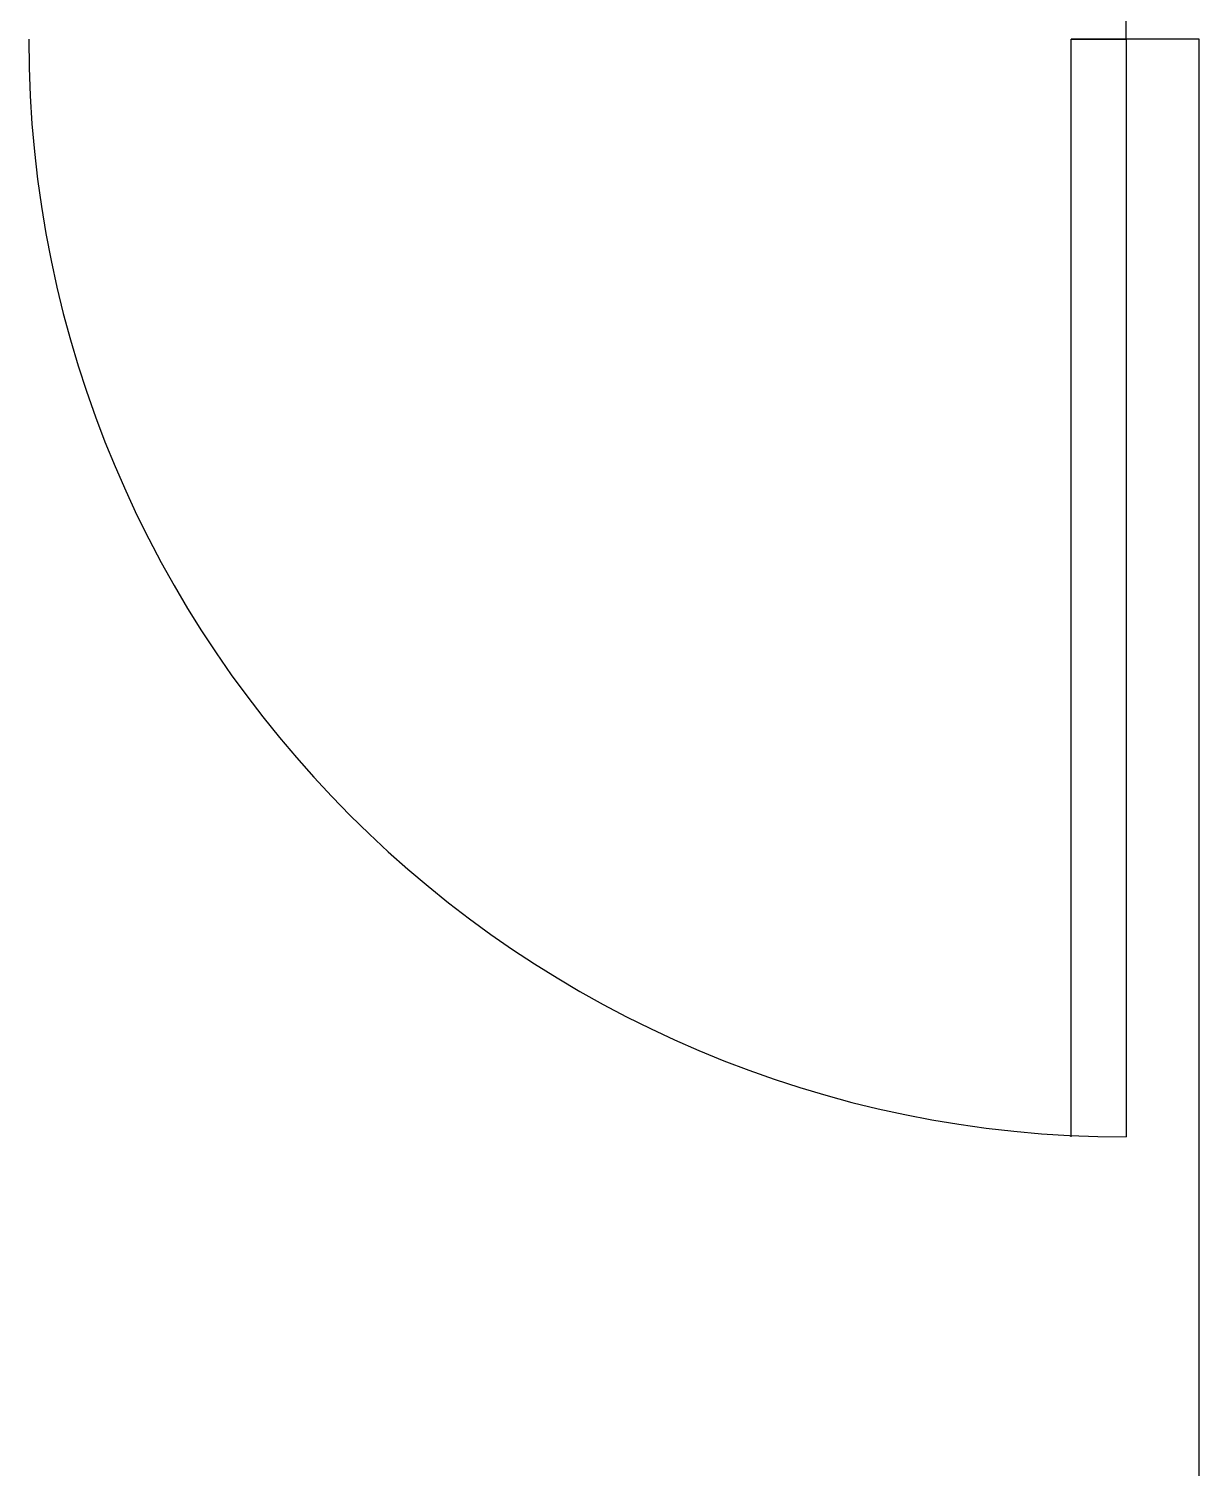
# Model space of a CAD drawing. Header units: inches. Extents: x 542787 to 543192, y 9574025 to 9574373.
# Drawn here: x 542829.96 to 542830.6, y 9574189.223 to 9574190.01 of the extents above; entities that cross this region are included whole.
import ezdxf

# ---------------------------------------------------------------- set-up
doc = ezdxf.new("R2010")
doc.units = ezdxf.units.IN
doc.header["$MEASUREMENT"] = 0
doc.layers.add('I-ARQ', color=8, linetype='Continuous')

msp = doc.modelspace()

# ---------------------------------------------------------------- linework, layer by layer
at = {"layer": 'I-ARQ'}
for p, q in [((542830.56018, 9574190.00381), (542830.56018, 9574190.04381)), ((542830.60018, 9574190.00381), (542830.53018, 9574190.00381)), ((542830.53018, 9574189.40381), (542830.53018, 9574190.00381)), ((542830.53018, 9574190.00381), (542830.56018, 9574190.00381)), ((542830.56018, 9574190.00381), (542830.56018, 9574189.40381)), ((542830.60018, 9574188.79381), (542830.60018, 9574190.00381))]:
    msp.add_line(p, q, dxfattribs=at)
msp.add_arc((542830.56018, 9574190.00381), 0.6, 180, 270, dxfattribs=at)

doc.saveas('drawing.dxf')
